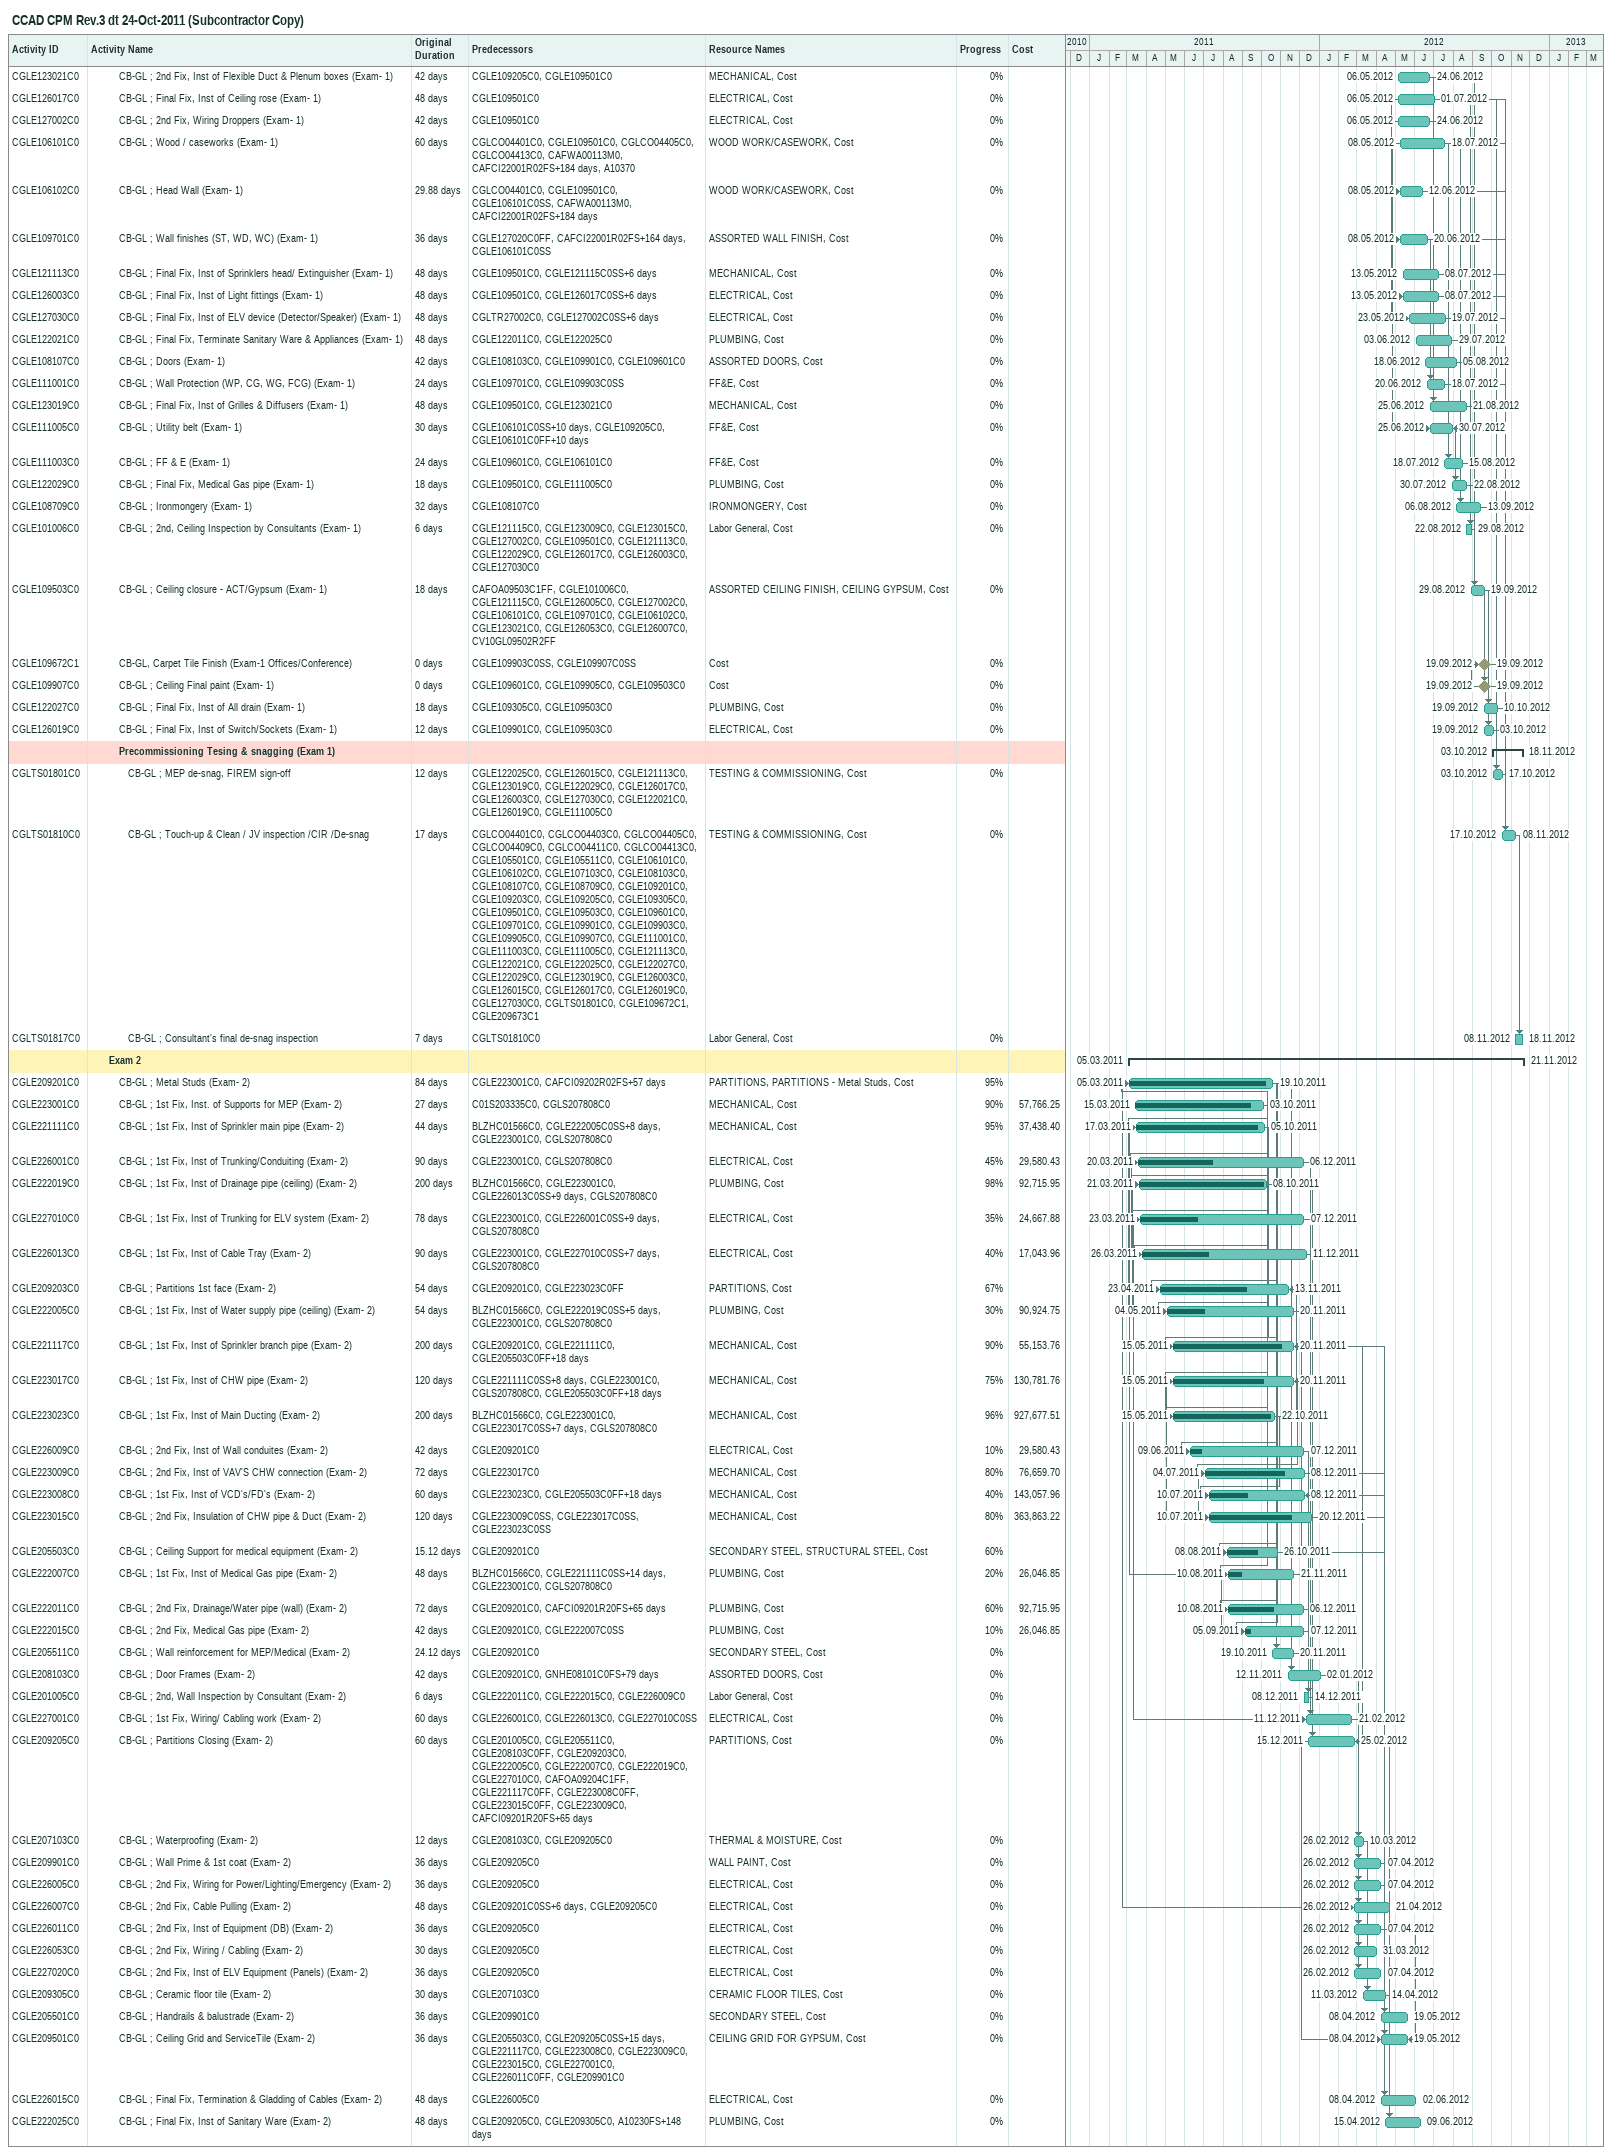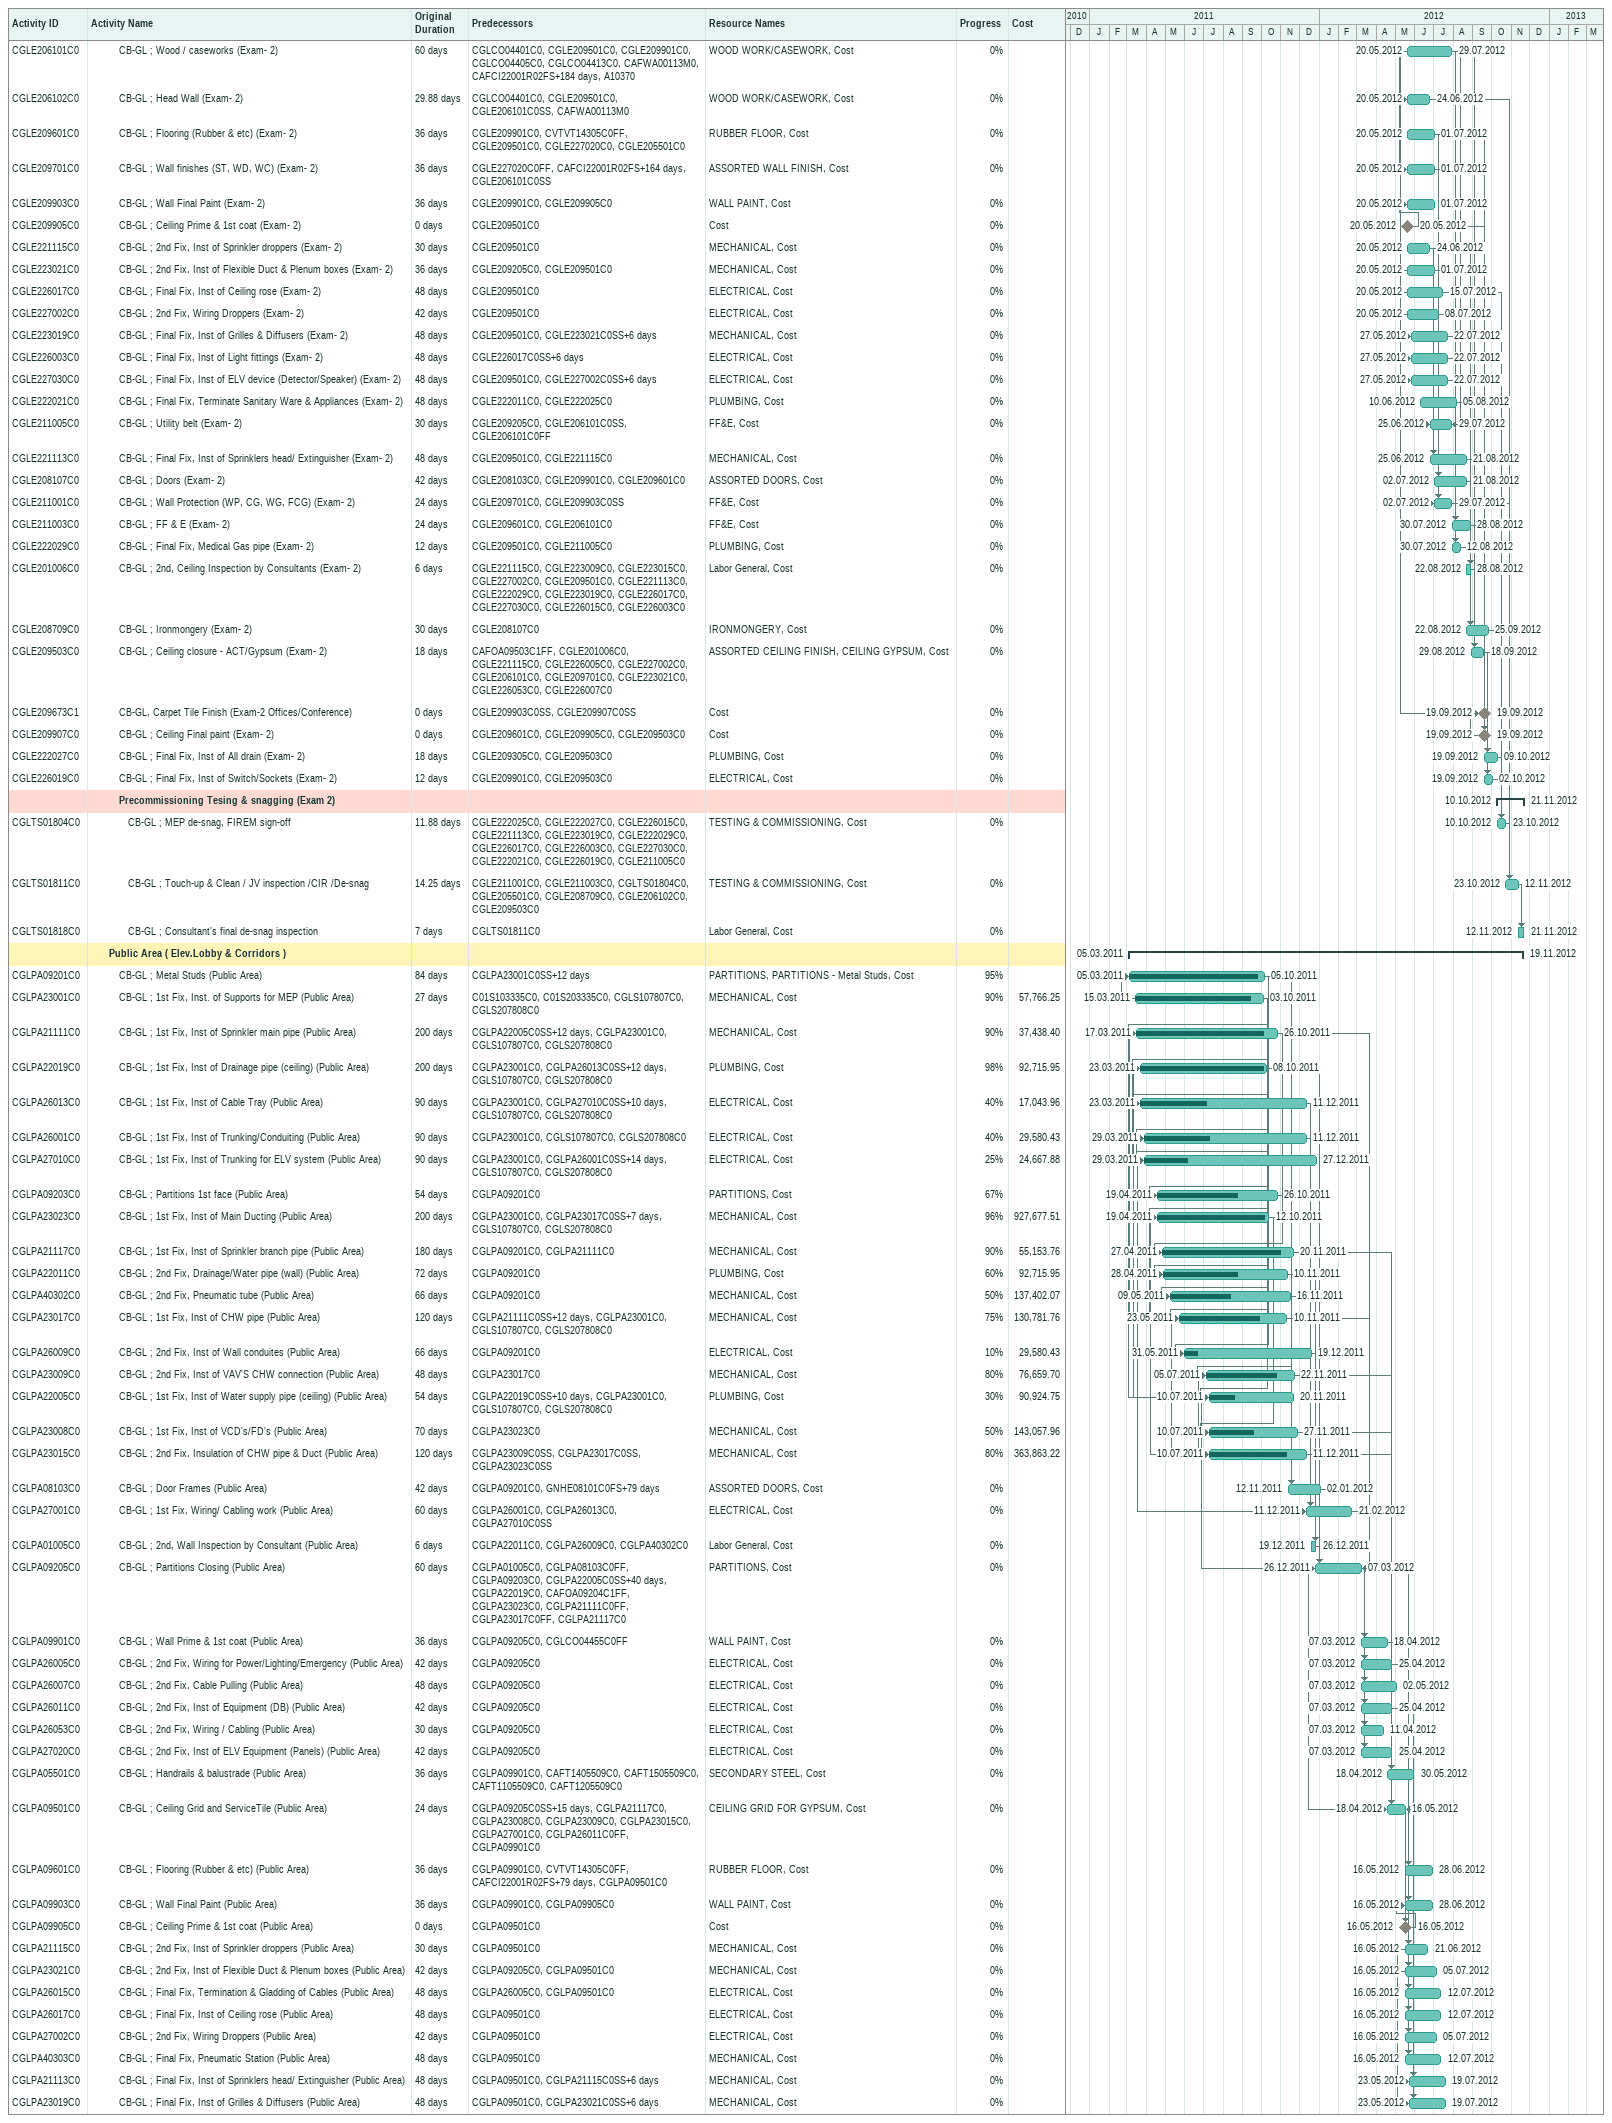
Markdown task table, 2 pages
CCAD CPM Rev.3 dt 24-Oct-2011 (Subcontractor Copy)

| ID | Level | Task | Original duration | Start | Finish | Predecessors | Resources | % complete | Cost |
|---|---|---|---|---|---|---|---|---|---|
| CGLE123021C0 | 4 | CB-GL ; 2nd Fix, Inst of Flexible Duct & Plenum boxes (Exam- 1) | 42d | 2012-05-06 | 2012-06-24 | CGLE109205C0, CGLE109501C0 | MECHANICAL, Cost | 0 |  |
| CGLE126017C0 | 4 | CB-GL ; Final Fix, Inst of Ceiling rose (Exam- 1) | 48d | 2012-05-06 | 2012-07-01 | CGLE109501C0 | ELECTRICAL, Cost | 0 |  |
| CGLE127002C0 | 4 | CB-GL ; 2nd Fix, Wiring Droppers (Exam- 1) | 42d | 2012-05-06 | 2012-06-24 | CGLE109501C0 | ELECTRICAL, Cost | 0 |  |
| CGLE106101C0 | 4 | CB-GL ; Wood / caseworks (Exam- 1) | 60d | 2012-05-08 | 2012-07-18 | CGLCO04401C0, CGLE109501C0, CGLCO04405C0, CGLCO04413C0, CAFWA00113M0, CAFCI22001R02FS+184d, A10370 | WOOD WORK/CASEWORK, Cost | 0 |  |
| CGLE106102C0 | 4 | CB-GL ; Head Wall (Exam- 1) | 29.88d | 2012-05-08 | 2012-06-12 | CGLCO04401C0, CGLE109501C0, CGLE106101C0SS, CAFWA00113M0, CAFCI22001R02FS+184d | WOOD WORK/CASEWORK, Cost | 0 |  |
| CGLE109701C0 | 4 | CB-GL ; Wall finishes (ST, WD, WC) (Exam- 1) | 36d | 2012-05-08 | 2012-06-20 | CGLE127020C0FF, CAFCI22001R02FS+164d, CGLE106101C0SS | ASSORTED WALL FINISH, Cost | 0 |  |
| CGLE121113C0 | 4 | CB-GL ; Final Fix, Inst of Sprinklers head/ Extinguisher (Exam- 1) | 48d | 2012-05-13 | 2012-07-08 | CGLE109501C0, CGLE121115C0SS+6d | MECHANICAL, Cost | 0 |  |
| CGLE126003C0 | 4 | CB-GL ; Final Fix, Inst of Light fittings (Exam- 1) | 48d | 2012-05-13 | 2012-07-08 | CGLE109501C0, CGLE126017C0SS+6d | ELECTRICAL, Cost | 0 |  |
| CGLE127030C0 | 4 | CB-GL ; Final Fix, Inst of ELV device (Detector/Speaker) (Exam- 1) | 48d | 2012-05-23 | 2012-07-19 | CGLTR27002C0, CGLE127002C0SS+6d | ELECTRICAL, Cost | 0 |  |
| CGLE122021C0 | 4 | CB-GL ; Final Fix, Terminate Sanitary Ware & Appliances (Exam- 1) | 48d | 2012-06-03 | 2012-07-29 | CGLE122011C0, CGLE122025C0 | PLUMBING, Cost | 0 |  |
| CGLE108107C0 | 4 | CB-GL ; Doors (Exam- 1) | 42d | 2012-06-18 | 2012-08-05 | CGLE108103C0, CGLE109901C0, CGLE109601C0 | ASSORTED DOORS, Cost | 0 |  |
| CGLE111001C0 | 4 | CB-GL ; Wall Protection (WP, CG, WG, FCG) (Exam- 1) | 24d | 2012-06-20 | 2012-07-18 | CGLE109701C0, CGLE109903C0SS | FF&E, Cost | 0 |  |
| CGLE123019C0 | 4 | CB-GL ; Final Fix, Inst of Grilles & Diffusers (Exam- 1) | 48d | 2012-06-25 | 2012-08-21 | CGLE109501C0, CGLE123021C0 | MECHANICAL, Cost | 0 |  |
| CGLE111005C0 | 4 | CB-GL ; Utility belt (Exam- 1) | 30d | 2012-06-25 | 2012-07-30 | CGLE106101C0SS+10d, CGLE109205C0, CGLE106101C0FF+10d | FF&E, Cost | 0 |  |
| CGLE111003C0 | 4 | CB-GL ; FF & E (Exam- 1) | 24d | 2012-07-18 | 2012-08-15 | CGLE109601C0, CGLE106101C0 | FF&E, Cost | 0 |  |
| CGLE122029C0 | 4 | CB-GL ; Final Fix, Medical Gas pipe (Exam- 1) | 18d | 2012-07-30 | 2012-08-22 | CGLE109501C0, CGLE111005C0 | PLUMBING, Cost | 0 |  |
| CGLE108709C0 | 4 | CB-GL ; Ironmongery (Exam- 1) | 32d | 2012-08-06 | 2012-09-13 | CGLE108107C0 | IRONMONGERY, Cost | 0 |  |
| CGLE101006C0 | 4 | CB-GL ; 2nd, Ceiling Inspection by Consultants (Exam- 1) | 6d | 2012-08-22 | 2012-08-29 | CGLE121115C0, CGLE123009C0, CGLE123015C0, CGLE127002C0, CGLE109501C0, CGLE121113C0, CGLE122029C0, CGLE126017C0, CGLE126003C0, CGLE127030C0 | Labor General, Cost | 0 |  |
| CGLE109503C0 | 4 | CB-GL ; Ceiling closure - ACT/Gypsum (Exam- 1) | 18d | 2012-08-29 | 2012-09-19 | CAFOA09503C1FF, CGLE101006C0, CGLE121115C0, CGLE126005C0, CGLE127002C0, CGLE106101C0, CGLE109701C0, CGLE106102C0, CGLE123021C0, CGLE126053C0, CGLE126007C0, CV10GL09502R2FF | ASSORTED CEILING FINISH, CEILING GYPSUM, Cost | 0 |  |
| CGLE109672C1 | 4 | CB-GL, Carpet Tile Finish (Exam-1 Offices/Conference) | 0d | 2012-09-19 | 2012-09-19 | CGLE109903C0SS, CGLE109907C0SS | Cost | 0 |  |
| CGLE109907C0 | 4 | CB-GL ; Ceiling Final paint (Exam- 1) | 0d | 2012-09-19 | 2012-09-19 | CGLE109601C0, CGLE109905C0, CGLE109503C0 | Cost | 0 |  |
| CGLE122027C0 | 4 | CB-GL ; Final Fix, Inst of All drain (Exam- 1) | 18d | 2012-09-19 | 2012-10-10 | CGLE109305C0, CGLE109503C0 | PLUMBING, Cost | 0 |  |
| CGLE126019C0 | 4 | CB-GL ; Final Fix, Inst of Switch/Sockets (Exam- 1) | 12d | 2012-09-19 | 2012-10-03 | CGLE109901C0, CGLE109503C0 | ELECTRICAL, Cost | 0 |  |
|  | 4 | **Precommissioning Tesing & snagging (Exam 1)** |  | 2012-10-03 | 2012-11-18 |  |  |  |  |
| CGLTS01801C0 | 5 | CB-GL ; MEP de-snag, FIREM sign-off | 12d | 2012-10-03 | 2012-10-17 | CGLE122025C0, CGLE126015C0, CGLE121113C0, CGLE123019C0, CGLE122029C0, CGLE126017C0, CGLE126003C0, CGLE127030C0, CGLE122021C0, CGLE126019C0, CGLE111005C0 | TESTING & COMMISSIONING, Cost | 0 |  |
| CGLTS01810C0 | 5 | CB-GL ; Touch-up & Clean / JV inspection /CIR /De-snag | 17d | 2012-10-17 | 2012-11-08 | CGLCO04401C0, CGLCO04403C0, CGLCO04405C0, CGLCO04409C0, CGLCO04411C0, CGLCO04413C0, CGLE105501C0, CGLE105511C0, CGLE106101C0, CGLE106102C0, CGLE107103C0, CGLE108103C0, CGLE108107C0, CGLE108709C0, CGLE109201C0, CGLE109203C0, CGLE109205C0, CGLE109305C0, CGLE109501C0, CGLE109503C0, CGLE109601C0, CGLE109701C0, CGLE109901C0, CGLE109903C0, CGLE109905C0, CGLE109907C0, CGLE111001C0, CGLE111003C0, CGLE111005C0, CGLE121113C0, CGLE122021C0, CGLE122025C0, CGLE122027C0, CGLE122029C0, CGLE123019C0, CGLE126003C0, CGLE126015C0, CGLE126017C0, CGLE126019C0, CGLE127030C0, CGLTS01801C0, CGLE109672C1, CGLE209673C1 | TESTING & COMMISSIONING, Cost | 0 |  |
| CGLTS01817C0 | 5 | CB-GL ; Consultant's final de-snag inspection | 7d | 2012-11-08 | 2012-11-18 | CGLTS01810C0 | Labor General, Cost | 0 |  |
|  | 3 | **Exam 2** |  | 2011-03-05 | 2012-11-21 |  |  |  |  |
| CGLE209201C0 | 4 | CB-GL ; Metal Studs (Exam- 2) | 84d | 2011-03-05 | 2011-10-19 | CGLE223001C0, CAFCI09202R02FS+57d | PARTITIONS, PARTITIONS - Metal Studs, Cost | 95 |  |
| CGLE223001C0 | 4 | CB-GL ; 1st Fix, Inst. of Supports for MEP (Exam- 2) | 27d | 2011-03-15 | 2011-10-03 | C01S203335C0, CGLS207808C0 | MECHANICAL, Cost | 90 | 57766.25 |
| CGLE221111C0 | 4 | CB-GL ; 1st Fix, Inst of Sprinkler main pipe (Exam- 2) | 44d | 2011-03-17 | 2011-10-05 | BLZHC01566C0, CGLE222005C0SS+8d, CGLE223001C0, CGLS207808C0 | MECHANICAL, Cost | 95 | 37438.40 |
| CGLE226001C0 | 4 | CB-GL ; 1st Fix, Inst of Trunking/Conduiting (Exam- 2) | 90d | 2011-03-20 | 2011-12-06 | CGLE223001C0, CGLS207808C0 | ELECTRICAL, Cost | 45 | 29580.43 |
| CGLE222019C0 | 4 | CB-GL ; 1st Fix, Inst of Drainage pipe (ceiling) (Exam- 2) | 200d | 2011-03-21 | 2011-10-08 | BLZHC01566C0, CGLE223001C0, CGLE226013C0SS+9d, CGLS207808C0 | PLUMBING, Cost | 98 | 92715.95 |
| CGLE227010C0 | 4 | CB-GL ; 1st Fix, Inst of Trunking for ELV system (Exam- 2) | 78d | 2011-03-23 | 2011-12-07 | CGLE223001C0, CGLE226001C0SS+9d, CGLS207808C0 | ELECTRICAL, Cost | 35 | 24667.88 |
| CGLE226013C0 | 4 | CB-GL ; 1st Fix, Inst of Cable Tray (Exam- 2) | 90d | 2011-03-26 | 2011-12-11 | CGLE223001C0, CGLE227010C0SS+7d, CGLS207808C0 | ELECTRICAL, Cost | 40 | 17043.96 |
| CGLE209203C0 | 4 | CB-GL ; Partitions 1st face (Exam- 2) | 54d | 2011-04-23 | 2011-11-13 | CGLE209201C0, CGLE223023C0FF | PARTITIONS, Cost | 67 |  |
| CGLE222005C0 | 4 | CB-GL ; 1st Fix, Inst of Water supply pipe (ceiling) (Exam- 2) | 54d | 2011-05-04 | 2011-11-20 | BLZHC01566C0, CGLE222019C0SS+5d, CGLE223001C0, CGLS207808C0 | PLUMBING, Cost | 30 | 90924.75 |
| CGLE221117C0 | 4 | CB-GL ; 1st Fix, Inst of Sprinkler branch pipe (Exam- 2) | 200d | 2011-05-15 | 2011-11-20 | CGLE209201C0, CGLE221111C0, CGLE205503C0FF+18d | MECHANICAL, Cost | 90 | 55153.76 |
| CGLE223017C0 | 4 | CB-GL ; 1st Fix, Inst of CHW pipe (Exam- 2) | 120d | 2011-05-15 | 2011-11-20 | CGLE221111C0SS+8d, CGLE223001C0, CGLS207808C0, CGLE205503C0FF+18d | MECHANICAL, Cost | 75 | 130781.76 |
| CGLE223023C0 | 4 | CB-GL ; 1st Fix, Inst of Main Ducting (Exam- 2) | 200d | 2011-05-15 | 2011-10-22 | BLZHC01566C0, CGLE223001C0, CGLE223017C0SS+7d, CGLS207808C0 | MECHANICAL, Cost | 96 | 927677.51 |
| CGLE226009C0 | 4 | CB-GL ; 2nd Fix, Inst of Wall conduites (Exam- 2) | 42d | 2011-06-09 | 2011-12-07 | CGLE209201C0 | ELECTRICAL, Cost | 10 | 29580.43 |
| CGLE223009C0 | 4 | CB-GL ; 2nd Fix, Inst of VAV'S CHW connection (Exam- 2) | 72d | 2011-07-04 | 2011-12-08 | CGLE223017C0 | MECHANICAL, Cost | 80 | 76659.70 |
| CGLE223008C0 | 4 | CB-GL ; 1st Fix, Inst of VCD's/FD's (Exam- 2) | 60d | 2011-07-10 | 2011-12-08 | CGLE223023C0, CGLE205503C0FF+18d | MECHANICAL, Cost | 40 | 143057.96 |
| CGLE223015C0 | 4 | CB-GL ; 2nd Fix, Insulation of CHW pipe & Duct (Exam- 2) | 120d | 2011-07-10 | 2011-12-20 | CGLE223009C0SS, CGLE223017C0SS, CGLE223023C0SS | MECHANICAL, Cost | 80 | 363863.22 |
| CGLE205503C0 | 4 | CB-GL ; Ceiling Support for medical equipment (Exam- 2) | 15.12d | 2011-08-08 | 2011-10-26 | CGLE209201C0 | SECONDARY STEEL, STRUCTURAL STEEL, Cost | 60 |  |
| CGLE222007C0 | 4 | CB-GL ; 1st Fix, Inst of Medical Gas pipe (Exam- 2) | 48d | 2011-08-10 | 2011-11-21 | BLZHC01566C0, CGLE221111C0SS+14d, CGLE223001C0, CGLS207808C0 | PLUMBING, Cost | 20 | 26046.85 |
| CGLE222011C0 | 4 | CB-GL ; 2nd Fix, Drainage/Water pipe (wall) (Exam- 2) | 72d | 2011-08-10 | 2011-12-06 | CGLE209201C0, CAFCI09201R20FS+65d | PLUMBING, Cost | 60 | 92715.95 |
| CGLE222015C0 | 4 | CB-GL ; 2nd Fix, Medical Gas pipe (Exam- 2) | 42d | 2011-09-05 | 2011-12-07 | CGLE209201C0, CGLE222007C0SS | PLUMBING, Cost | 10 | 26046.85 |
| CGLE205511C0 | 4 | CB-GL ; Wall reinforcement for MEP/Medical (Exam- 2) | 24.12d | 2011-10-19 | 2011-11-20 | CGLE209201C0 | SECONDARY STEEL, Cost | 0 |  |
| CGLE208103C0 | 4 | CB-GL ; Door Frames (Exam- 2) | 42d | 2011-11-12 | 2012-01-02 | CGLE209201C0, GNHE08101C0FS+79d | ASSORTED DOORS, Cost | 0 |  |
| CGLE201005C0 | 4 | CB-GL ; 2nd, Wall Inspection by Consultant (Exam- 2) | 6d | 2011-12-08 | 2011-12-14 | CGLE222011C0, CGLE222015C0, CGLE226009C0 | Labor General, Cost | 0 |  |
| CGLE227001C0 | 4 | CB-GL ; 1st Fix, Wiring/ Cabling work (Exam- 2) | 60d | 2011-12-11 | 2012-02-21 | CGLE226001C0, CGLE226013C0, CGLE227010C0SS | ELECTRICAL, Cost | 0 |  |
| CGLE209205C0 | 4 | CB-GL ; Partitions Closing (Exam- 2) | 60d | 2011-12-15 | 2012-02-25 | CGLE201005C0, CGLE205511C0, CGLE208103C0FF, CGLE209203C0, CGLE222005C0, CGLE222007C0, CGLE222019C0, CGLE227010C0, CAFOA09204C1FF, CGLE221117C0FF, CGLE223008C0FF, CGLE223015C0FF, CGLE223009C0, CAFCI09201R20FS+65d | PARTITIONS, Cost | 0 |  |
| CGLE207103C0 | 4 | CB-GL ; Waterproofing (Exam- 2) | 12d | 2012-02-26 | 2012-03-10 | CGLE208103C0, CGLE209205C0 | THERMAL & MOISTURE, Cost | 0 |  |
| CGLE209901C0 | 4 | CB-GL ; Wall Prime & 1st coat (Exam- 2) | 36d | 2012-02-26 | 2012-04-07 | CGLE209205C0 | WALL PAINT, Cost | 0 |  |
| CGLE226005C0 | 4 | CB-GL ; 2nd Fix, Wiring for Power/Lighting/Emergency (Exam- 2) | 36d | 2012-02-26 | 2012-04-07 | CGLE209205C0 | ELECTRICAL, Cost | 0 |  |
| CGLE226007C0 | 4 | CB-GL ; 2nd Fix, Cable Pulling (Exam- 2) | 48d | 2012-02-26 | 2012-04-21 | CGLE209201C0SS+6d, CGLE209205C0 | ELECTRICAL, Cost | 0 |  |
| CGLE226011C0 | 4 | CB-GL ; 2nd Fix, Inst of Equipment (DB) (Exam- 2) | 36d | 2012-02-26 | 2012-04-07 | CGLE209205C0 | ELECTRICAL, Cost | 0 |  |
| CGLE226053C0 | 4 | CB-GL ; 2nd Fix, Wiring / Cabling (Exam- 2) | 30d | 2012-02-26 | 2012-03-31 | CGLE209205C0 | ELECTRICAL, Cost | 0 |  |
| CGLE227020C0 | 4 | CB-GL ; 2nd Fix, Inst of ELV Equipment (Panels) (Exam- 2) | 36d | 2012-02-26 | 2012-04-07 | CGLE209205C0 | ELECTRICAL, Cost | 0 |  |
| CGLE209305C0 | 4 | CB-GL ; Ceramic floor tile (Exam- 2) | 30d | 2012-03-11 | 2012-04-14 | CGLE207103C0 | CERAMIC FLOOR TILES, Cost | 0 |  |
| CGLE205501C0 | 4 | CB-GL ; Handrails & balustrade (Exam- 2) | 36d | 2012-04-08 | 2012-05-19 | CGLE209901C0 | SECONDARY STEEL, Cost | 0 |  |
| CGLE209501C0 | 4 | CB-GL ; Ceiling Grid and ServiceTile (Exam- 2) | 36d | 2012-04-08 | 2012-05-19 | CGLE205503C0, CGLE209205C0SS+15d, CGLE221117C0, CGLE223008C0, CGLE223009C0, CGLE223015C0, CGLE227001C0, CGLE226011C0FF, CGLE209901C0 | CEILING GRID FOR GYPSUM, Cost | 0 |  |
| CGLE226015C0 | 4 | CB-GL ; Final Fix, Termination & Gladding of Cables (Exam- 2) | 48d | 2012-04-08 | 2012-06-02 | CGLE226005C0 | ELECTRICAL, Cost | 0 |  |
| CGLE222025C0 | 4 | CB-GL ; Final Fix, Inst of Sanitary Ware (Exam- 2) | 48d | 2012-04-15 | 2012-06-09 | CGLE209205C0, CGLE209305C0, A10230FS+148d | PLUMBING, Cost | 0 |  |
| CGLE206101C0 | 4 | CB-GL ; Wood / caseworks (Exam- 2) | 60d | 2012-05-20 | 2012-07-29 | CGLCO04401C0, CGLE209501C0, CGLE209901C0, CGLCO04405C0, CGLCO04413C0, CAFWA00113M0, CAFCI22001R02FS+184d, A10370 | WOOD WORK/CASEWORK, Cost | 0 |  |
| CGLE206102C0 | 4 | CB-GL ; Head Wall (Exam- 2) | 29.88d | 2012-05-20 | 2012-06-24 | CGLCO04401C0, CGLE209501C0, CGLE206101C0SS, CAFWA00113M0 | WOOD WORK/CASEWORK, Cost | 0 |  |
| CGLE209601C0 | 4 | CB-GL ; Flooring (Rubber & etc) (Exam- 2) | 36d | 2012-05-20 | 2012-07-01 | CGLE209901C0, CVTVT14305C0FF, CGLE209501C0, CGLE227020C0, CGLE205501C0 | RUBBER FLOOR, Cost | 0 |  |
| CGLE209701C0 | 4 | CB-GL ; Wall finishes (ST, WD, WC) (Exam- 2) | 36d | 2012-05-20 | 2012-07-01 | CGLE227020C0FF, CAFCI22001R02FS+164d, CGLE206101C0SS | ASSORTED WALL FINISH, Cost | 0 |  |
| CGLE209903C0 | 4 | CB-GL ; Wall Final Paint (Exam- 2) | 36d | 2012-05-20 | 2012-07-01 | CGLE209901C0, CGLE209905C0 | WALL PAINT, Cost | 0 |  |
| CGLE209905C0 | 4 | CB-GL ; Ceiling Prime & 1st coat (Exam- 2) | 0d | 2012-05-20 | 2012-05-20 | CGLE209501C0 | Cost | 0 |  |
| CGLE221115C0 | 4 | CB-GL ; 2nd Fix, Inst of Sprinkler droppers (Exam- 2) | 30d | 2012-05-20 | 2012-06-24 | CGLE209501C0 | MECHANICAL, Cost | 0 |  |
| CGLE223021C0 | 4 | CB-GL ; 2nd Fix, Inst of Flexible Duct & Plenum boxes (Exam- 2) | 36d | 2012-05-20 | 2012-07-01 | CGLE209205C0, CGLE209501C0 | MECHANICAL, Cost | 0 |  |
| CGLE226017C0 | 4 | CB-GL ; Final Fix, Inst of Ceiling rose (Exam- 2) | 48d | 2012-05-20 | 2012-07-15 | CGLE209501C0 | ELECTRICAL, Cost | 0 |  |
| CGLE227002C0 | 4 | CB-GL ; 2nd Fix, Wiring Droppers (Exam- 2) | 42d | 2012-05-20 | 2012-07-08 | CGLE209501C0 | ELECTRICAL, Cost | 0 |  |
| CGLE223019C0 | 4 | CB-GL ; Final Fix, Inst of Grilles & Diffusers (Exam- 2) | 48d | 2012-05-27 | 2012-07-22 | CGLE209501C0, CGLE223021C0SS+6d | MECHANICAL, Cost | 0 |  |
| CGLE226003C0 | 4 | CB-GL ; Final Fix, Inst of Light fittings (Exam- 2) | 48d | 2012-05-27 | 2012-07-22 | CGLE226017C0SS+6d | ELECTRICAL, Cost | 0 |  |
| CGLE227030C0 | 4 | CB-GL ; Final Fix, Inst of ELV device (Detector/Speaker) (Exam- 2) | 48d | 2012-05-27 | 2012-07-22 | CGLE209501C0, CGLE227002C0SS+6d | ELECTRICAL, Cost | 0 |  |
| CGLE222021C0 | 4 | CB-GL ; Final Fix, Terminate Sanitary Ware & Appliances (Exam- 2) | 48d | 2012-06-10 | 2012-08-05 | CGLE222011C0, CGLE222025C0 | PLUMBING, Cost | 0 |  |
| CGLE211005C0 | 4 | CB-GL ; Utility belt (Exam- 2) | 30d | 2012-06-25 | 2012-07-29 | CGLE209205C0, CGLE206101C0SS, CGLE206101C0FF | FF&E, Cost | 0 |  |
| CGLE221113C0 | 4 | CB-GL ; Final Fix, Inst of Sprinklers head/ Extinguisher (Exam- 2) | 48d | 2012-06-25 | 2012-08-21 | CGLE209501C0, CGLE221115C0 | MECHANICAL, Cost | 0 |  |
| CGLE208107C0 | 4 | CB-GL ; Doors (Exam- 2) | 42d | 2012-07-02 | 2012-08-21 | CGLE208103C0, CGLE209901C0, CGLE209601C0 | ASSORTED DOORS, Cost | 0 |  |
| CGLE211001C0 | 4 | CB-GL ; Wall Protection (WP, CG, WG, FCG) (Exam- 2) | 24d | 2012-07-02 | 2012-07-29 | CGLE209701C0, CGLE209903C0SS | FF&E, Cost | 0 |  |
| CGLE211003C0 | 4 | CB-GL ; FF & E (Exam- 2) | 24d | 2012-07-30 | 2012-08-28 | CGLE209601C0, CGLE206101C0 | FF&E, Cost | 0 |  |
| CGLE222029C0 | 4 | CB-GL ; Final Fix, Medical Gas pipe (Exam- 2) | 12d | 2012-07-30 | 2012-08-12 | CGLE209501C0, CGLE211005C0 | PLUMBING, Cost | 0 |  |
| CGLE201006C0 | 4 | CB-GL ; 2nd, Ceiling Inspection by Consultants (Exam- 2) | 6d | 2012-08-22 | 2012-08-28 | CGLE221115C0, CGLE223009C0, CGLE223015C0, CGLE227002C0, CGLE209501C0, CGLE221113C0, CGLE222029C0, CGLE223019C0, CGLE226017C0, CGLE227030C0, CGLE226015C0, CGLE226003C0 | Labor General, Cost | 0 |  |
| CGLE208709C0 | 4 | CB-GL ; Ironmongery (Exam- 2) | 30d | 2012-08-22 | 2012-09-25 | CGLE208107C0 | IRONMONGERY, Cost | 0 |  |
| CGLE209503C0 | 4 | CB-GL ; Ceiling closure - ACT/Gypsum (Exam- 2) | 18d | 2012-08-29 | 2012-09-18 | CAFOA09503C1FF, CGLE201006C0, CGLE221115C0, CGLE226005C0, CGLE227002C0, CGLE206101C0, CGLE209701C0, CGLE223021C0, CGLE226053C0, CGLE226007C0 | ASSORTED CEILING FINISH, CEILING GYPSUM, Cost | 0 |  |
| CGLE209673C1 | 4 | CB-GL, Carpet Tile Finish (Exam-2 Offices/Conference) | 0d | 2012-09-19 | 2012-09-19 | CGLE209903C0SS, CGLE209907C0SS | Cost | 0 |  |
| CGLE209907C0 | 4 | CB-GL ; Ceiling Final paint (Exam- 2) | 0d | 2012-09-19 | 2012-09-19 | CGLE209601C0, CGLE209905C0, CGLE209503C0 | Cost | 0 |  |
| CGLE222027C0 | 4 | CB-GL ; Final Fix, Inst of All drain (Exam- 2) | 18d | 2012-09-19 | 2012-10-09 | CGLE209305C0, CGLE209503C0 | PLUMBING, Cost | 0 |  |
| CGLE226019C0 | 4 | CB-GL ; Final Fix, Inst of Switch/Sockets (Exam- 2) | 12d | 2012-09-19 | 2012-10-02 | CGLE209901C0, CGLE209503C0 | ELECTRICAL, Cost | 0 |  |
|  | 4 | **Precommissioning Tesing & snagging (Exam 2)** |  | 2012-10-10 | 2012-11-21 |  |  |  |  |
| CGLTS01804C0 | 5 | CB-GL ; MEP de-snag, FIREM sign-off | 11.88d | 2012-10-10 | 2012-10-23 | CGLE222025C0, CGLE222027C0, CGLE226015C0, CGLE221113C0, CGLE223019C0, CGLE222029C0, CGLE226017C0, CGLE226003C0, CGLE227030C0, CGLE222021C0, CGLE226019C0, CGLE211005C0 | TESTING & COMMISSIONING, Cost | 0 |  |
| CGLTS01811C0 | 5 | CB-GL ; Touch-up & Clean / JV inspection /CIR /De-snag | 14.25d | 2012-10-23 | 2012-11-12 | CGLE211001C0, CGLE211003C0, CGLTS01804C0, CGLE205501C0, CGLE208709C0, CGLE206102C0, CGLE209503C0 | TESTING & COMMISSIONING, Cost | 0 |  |
| CGLTS01818C0 | 5 | CB-GL ; Consultant's final de-snag inspection | 7d | 2012-11-12 | 2012-11-21 | CGLTS01811C0 | Labor General, Cost | 0 |  |
|  | 3 | **Public Area ( Elev.Lobby & Corridors )** |  | 2011-03-05 | 2012-11-19 |  |  |  |  |
| CGLPA09201C0 | 4 | CB-GL ; Metal Studs (Public Area) | 84d | 2011-03-05 | 2011-10-05 | CGLPA23001C0SS+12d | PARTITIONS, PARTITIONS - Metal Studs, Cost | 95 |  |
| CGLPA23001C0 | 4 | CB-GL ; 1st Fix, Inst. of Supports for MEP (Public Area) | 27d | 2011-03-15 | 2011-10-03 | C01S103335C0, C01S203335C0, CGLS107807C0, CGLS207808C0 | MECHANICAL, Cost | 90 | 57766.25 |
| CGLPA21111C0 | 4 | CB-GL ; 1st Fix, Inst of Sprinkler main pipe (Public Area) | 200d | 2011-03-17 | 2011-10-26 | CGLPA22005C0SS+12d, CGLPA23001C0, CGLS107807C0, CGLS207808C0 | MECHANICAL, Cost | 90 | 37438.40 |
| CGLPA22019C0 | 4 | CB-GL ; 1st Fix, Inst of Drainage pipe (ceiling) (Public Area) | 200d | 2011-03-23 | 2011-10-08 | CGLPA23001C0, CGLPA26013C0SS+12d, CGLS107807C0, CGLS207808C0 | PLUMBING, Cost | 98 | 92715.95 |
| CGLPA26013C0 | 4 | CB-GL ; 1st Fix, Inst of Cable Tray (Public Area) | 90d | 2011-03-23 | 2011-12-11 | CGLPA23001C0, CGLPA27010C0SS+10d, CGLS107807C0, CGLS207808C0 | ELECTRICAL, Cost | 40 | 17043.96 |
| CGLPA26001C0 | 4 | CB-GL ; 1st Fix, Inst of Trunking/Conduiting (Public Area) | 90d | 2011-03-29 | 2011-12-11 | CGLPA23001C0, CGLS107807C0, CGLS207808C0 | ELECTRICAL, Cost | 40 | 29580.43 |
| CGLPA27010C0 | 4 | CB-GL ; 1st Fix, Inst of Trunking for ELV system (Public Area) | 90d | 2011-03-29 | 2011-12-27 | CGLPA23001C0, CGLPA26001C0SS+14d, CGLS107807C0, CGLS207808C0 | ELECTRICAL, Cost | 25 | 24667.88 |
| CGLPA09203C0 | 4 | CB-GL ; Partitions 1st face (Public Area) | 54d | 2011-04-19 | 2011-10-26 | CGLPA09201C0 | PARTITIONS, Cost | 67 |  |
| CGLPA23023C0 | 4 | CB-GL ; 1st Fix, Inst of Main Ducting (Public Area) | 200d | 2011-04-19 | 2011-10-12 | CGLPA23001C0, CGLPA23017C0SS+7d, CGLS107807C0, CGLS207808C0 | MECHANICAL, Cost | 96 | 927677.51 |
| CGLPA21117C0 | 4 | CB-GL ; 1st Fix, Inst of Sprinkler branch pipe (Public Area) | 180d | 2011-04-27 | 2011-11-20 | CGLPA09201C0, CGLPA21111C0 | MECHANICAL, Cost | 90 | 55153.76 |
| CGLPA22011C0 | 4 | CB-GL ; 2nd Fix, Drainage/Water pipe (wall) (Public Area) | 72d | 2011-04-28 | 2011-11-10 | CGLPA09201C0 | PLUMBING, Cost | 60 | 92715.95 |
| CGLPA40302C0 | 4 | CB-GL ; 2nd Fix, Pneumatic tube (Public Area) | 66d | 2011-05-09 | 2011-11-16 | CGLPA09201C0 | MECHANICAL, Cost | 50 | 137402.07 |
| CGLPA23017C0 | 4 | CB-GL ; 1st Fix, Inst of CHW pipe (Public Area) | 120d | 2011-05-23 | 2011-11-10 | CGLPA21111C0SS+12d, CGLPA23001C0, CGLS107807C0, CGLS207808C0 | MECHANICAL, Cost | 75 | 130781.76 |
| CGLPA26009C0 | 4 | CB-GL ; 2nd Fix, Inst of Wall conduites (Public Area) | 66d | 2011-05-31 | 2011-12-19 | CGLPA09201C0 | ELECTRICAL, Cost | 10 | 29580.43 |
| CGLPA23009C0 | 4 | CB-GL ; 2nd Fix, Inst of VAV'S CHW connection (Public Area) | 48d | 2011-07-05 | 2011-11-22 | CGLPA23017C0 | MECHANICAL, Cost | 80 | 76659.70 |
| CGLPA22005C0 | 4 | CB-GL ; 1st Fix, Inst of Water supply pipe (ceiling) (Public Area) | 54d | 2011-07-10 | 2011-11-20 | CGLPA22019C0SS+10d, CGLPA23001C0, CGLS107807C0, CGLS207808C0 | PLUMBING, Cost | 30 | 90924.75 |
| CGLPA23008C0 | 4 | CB-GL ; 1st Fix, Inst of VCD's/FD's (Public Area) | 70d | 2011-07-10 | 2011-11-27 | CGLPA23023C0 | MECHANICAL, Cost | 50 | 143057.96 |
| CGLPA23015C0 | 4 | CB-GL ; 2nd Fix, Insulation of CHW pipe & Duct (Public Area) | 120d | 2011-07-10 | 2011-12-11 | CGLPA23009C0SS, CGLPA23017C0SS, CGLPA23023C0SS | MECHANICAL, Cost | 80 | 363863.22 |
| CGLPA08103C0 | 4 | CB-GL ; Door Frames (Public Area) | 42d | 2011-11-12 | 2012-01-02 | CGLPA09201C0, GNHE08101C0FS+79d | ASSORTED DOORS, Cost | 0 |  |
| CGLPA27001C0 | 4 | CB-GL ; 1st Fix, Wiring/ Cabling work (Public Area) | 60d | 2011-12-11 | 2012-02-21 | CGLPA26001C0, CGLPA26013C0, CGLPA27010C0SS | ELECTRICAL, Cost | 0 |  |
| CGLPA01005C0 | 4 | CB-GL ; 2nd, Wall Inspection by Consultant (Public Area) | 6d | 2011-12-19 | 2011-12-26 | CGLPA22011C0, CGLPA26009C0, CGLPA40302C0 | Labor General, Cost | 0 |  |
| CGLPA09205C0 | 4 | CB-GL ; Partitions Closing (Public Area) | 60d | 2011-12-26 | 2012-03-07 | CGLPA01005C0, CGLPA08103C0FF, CGLPA09203C0, CGLPA22005C0SS+40d, CGLPA22019C0, CAFOA09204C1FF, CGLPA23023C0, CGLPA21111C0FF, CGLPA23017C0FF, CGLPA21117C0 | PARTITIONS, Cost | 0 |  |
| CGLPA09901C0 | 4 | CB-GL ; Wall Prime & 1st coat (Public Area) | 36d | 2012-03-07 | 2012-04-18 | CGLPA09205C0, CGLCO04455C0FF | WALL PAINT, Cost | 0 |  |
| CGLPA26005C0 | 4 | CB-GL ; 2nd Fix, Wiring for Power/Lighting/Emergency (Public Area) | 42d | 2012-03-07 | 2012-04-25 | CGLPA09205C0 | ELECTRICAL, Cost | 0 |  |
| CGLPA26007C0 | 4 | CB-GL ; 2nd Fix, Cable Pulling (Public Area) | 48d | 2012-03-07 | 2012-05-02 | CGLPA09205C0 | ELECTRICAL, Cost | 0 |  |
| CGLPA26011C0 | 4 | CB-GL ; 2nd Fix, Inst of Equipment (DB) (Public Area) | 42d | 2012-03-07 | 2012-04-25 | CGLPA09205C0 | ELECTRICAL, Cost | 0 |  |
| CGLPA26053C0 | 4 | CB-GL ; 2nd Fix, Wiring / Cabling (Public Area) | 30d | 2012-03-07 | 2012-04-11 | CGLPA09205C0 | ELECTRICAL, Cost | 0 |  |
| CGLPA27020C0 | 4 | CB-GL ; 2nd Fix, Inst of ELV Equipment (Panels) (Public Area) | 42d | 2012-03-07 | 2012-04-25 | CGLPA09205C0 | ELECTRICAL, Cost | 0 |  |
| CGLPA05501C0 | 4 | CB-GL ; Handrails & balustrade (Public Area) | 36d | 2012-04-18 | 2012-05-30 | CGLPA09901C0, CAFT1405509C0, CAFT1505509C0, CAFT1105509C0, CAFT1205509C0 | SECONDARY STEEL, Cost | 0 |  |
| CGLPA09501C0 | 4 | CB-GL ; Ceiling Grid and ServiceTile (Public Area) | 24d | 2012-04-18 | 2012-05-16 | CGLPA09205C0SS+15d, CGLPA21117C0, CGLPA23008C0, CGLPA23009C0, CGLPA23015C0, CGLPA27001C0, CGLPA26011C0FF, CGLPA09901C0 | CEILING GRID FOR GYPSUM, Cost | 0 |  |
| CGLPA09601C0 | 4 | CB-GL ; Flooring (Rubber & etc) (Public Area) | 36d | 2012-05-16 | 2012-06-28 | CGLPA09901C0, CVTVT14305C0FF, CAFCI22001R02FS+79d, CGLPA09501C0 | RUBBER FLOOR, Cost | 0 |  |
| CGLPA09903C0 | 4 | CB-GL ; Wall Final Paint (Public Area) | 36d | 2012-05-16 | 2012-06-28 | CGLPA09901C0, CGLPA09905C0 | WALL PAINT, Cost | 0 |  |
| CGLPA09905C0 | 4 | CB-GL ; Ceiling Prime & 1st coat (Public Area) | 0d | 2012-05-16 | 2012-05-16 | CGLPA09501C0 | Cost | 0 |  |
| CGLPA21115C0 | 4 | CB-GL ; 2nd Fix, Inst of Sprinkler droppers (Public Area) | 30d | 2012-05-16 | 2012-06-21 | CGLPA09501C0 | MECHANICAL, Cost | 0 |  |
| CGLPA23021C0 | 4 | CB-GL ; 2nd Fix, Inst of Flexible Duct & Plenum boxes (Public Area) | 42d | 2012-05-16 | 2012-07-05 | CGLPA09205C0, CGLPA09501C0 | MECHANICAL, Cost | 0 |  |
| CGLPA26015C0 | 4 | CB-GL ; Final Fix, Termination & Gladding of Cables (Public Area) | 48d | 2012-05-16 | 2012-07-12 | CGLPA26005C0, CGLPA09501C0 | ELECTRICAL, Cost | 0 |  |
| CGLPA26017C0 | 4 | CB-GL ; Final Fix, Inst of Ceiling rose (Public Area) | 48d | 2012-05-16 | 2012-07-12 | CGLPA09501C0 | ELECTRICAL, Cost | 0 |  |
| CGLPA27002C0 | 4 | CB-GL ; 2nd Fix, Wiring Droppers (Public Area) | 42d | 2012-05-16 | 2012-07-05 | CGLPA09501C0 | ELECTRICAL, Cost | 0 |  |
| CGLPA40303C0 | 4 | CB-GL ; Final Fix, Pneumatic Station (Public Area) | 48d | 2012-05-16 | 2012-07-12 | CGLPA09501C0 | MECHANICAL, Cost | 0 |  |
| CGLPA21113C0 | 4 | CB-GL ; Final Fix, Inst of Sprinklers head/ Extinguisher (Public Area) | 48d | 2012-05-23 | 2012-07-19 | CGLPA09501C0, CGLPA21115C0SS+6d | MECHANICAL, Cost | 0 |  |
| CGLPA23019C0 | 4 | CB-GL ; Final Fix, Inst of Grilles & Diffusers (Public Area) | 48d | 2012-05-23 | 2012-07-19 | CGLPA09501C0, CGLPA23021C0SS+6d | MECHANICAL, Cost | 0 |  |
